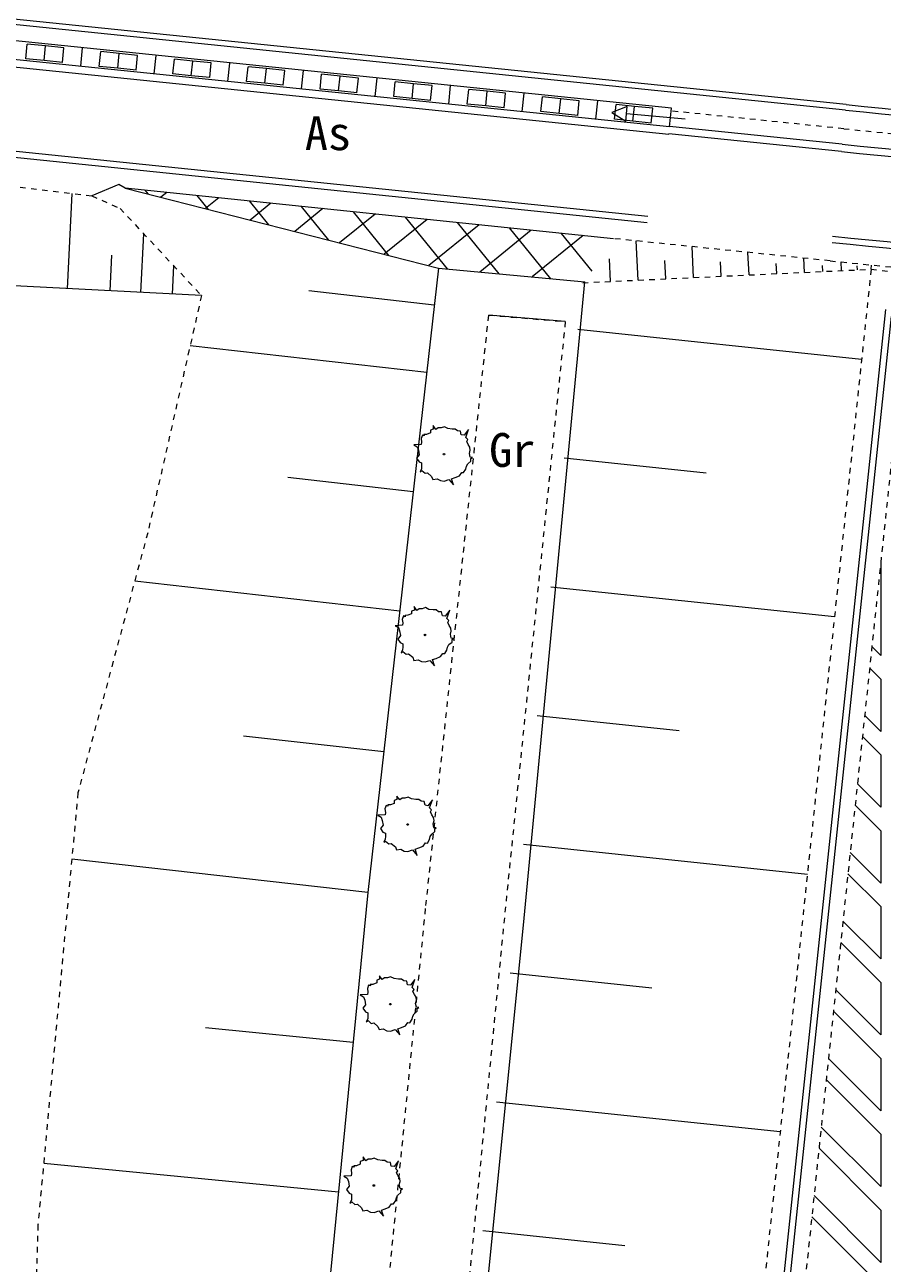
# Model space of a CAD drawing. Units: millimetres on the paper. Extents: x -420 to 420, y -297 to 297.
# Drawn here: x -210.21 to -194.75, y -50.8 to -28.48 of the extents above; entities that cross this region are included whole.
import ezdxf
from ezdxf.enums import TextEntityAlignment as Align

# ---------------------------------------------------------------- set-up
doc = ezdxf.new("R2010")
doc.units = ezdxf.units.MM
doc.linetypes.add('DASHED', pattern=[7.5, 6, -1.5])
doc.linetypes.add('DOTTED', pattern=[1.75, 0.25, -1.5])
doc.layers.add('0-0', color=7, linetype='Continuous', lineweight=13)
doc.layers.add('0-2_作業レイヤ1', color=7, linetype='Continuous', lineweight=13)
doc.styles.add('ＭＳ ゴシック', font='')
doc.styles.get('ＭＳ ゴシック').set_extended_font_data('MS Gothic')

# ---------------------------------------------------------------- blocks, each defined once
blk = doc.blocks.new('~120')
at = {"layer": '0-2_作業レイヤ1'}
for p, q in [((21692320, 159141989), (21664312, 159144868)), ((21692336, 159142138), (21665012, 159144947))]:
    blk.add_line(p, q, dxfattribs=at)
for radius in [304575, 304425]:
    blk.add_arc((21723472, 159444966), radius, 264.12948, 270, dxfattribs=at)
blk = doc.blocks.new('slope~41')
at = {"layer": '0-2_作業レイヤ1'}
for p, q in [((21685082, 159136069), (21692753, 159135260)), ((21684715, 159132588), (21688551, 159132184)), ((21684348, 159129107), (21692020, 159128299)), ((21683981, 159125627), (21687817, 159125222)), ((21683614, 159122146), (21691286, 159121337)), ((21683248, 159118665), (21687083, 159118261)), ((21682881, 159115185), (21690552, 159114376)), ((21682514, 159111704), (21686350, 159111300))]:
    blk.add_line(p, q, dxfattribs=at)
blk = doc.blocks.new('拡大図~8')
at = {"layer": '0-2_作業レイヤ1', "lineweight": 18}
for p, q in [((21687560, 159141540), (21665684, 159143787)), ((21670157, 159143378), (21670198, 159143776)), ((21670695, 159143724), (21670198, 159143776)), ((21670654, 159143327), (21670695, 159143724)), ((21671192, 159143673), (21670695, 159143724)), ((21671152, 159143276), (21671192, 159143673)), ((21671644, 159143175), (21671695, 159143672)), ((21665664, 159143588), (21687540, 159141341)), ((21670654, 159143327), (21670157, 159143378)), ((21671152, 159143276), (21670654, 159143327)), ((21672146, 159143173), (21672187, 159143571)), ((21672685, 159143520), (21672187, 159143571)), ((21672644, 159143122), (21672685, 159143520)), ((21673182, 159143469), (21672685, 159143520)), ((21673141, 159143071), (21673182, 159143469)), ((21673633, 159142970), (21673684, 159143468)), ((21674136, 159142969), (21674177, 159143367)), ((21674674, 159143316), (21674177, 159143367)), ((21674633, 159142918), (21674674, 159143316)), ((21675171, 159143265), (21674674, 159143316)), ((21672644, 159143122), (21672146, 159143173)), ((21673141, 159143071), (21672644, 159143122)), ((21675131, 159142867), (21675171, 159143265)), ((21675623, 159142766), (21675674, 159143263)), ((21676125, 159142765), (21676166, 159143163)), ((21676664, 159143112), (21676166, 159143163)), ((21676623, 159142714), (21676664, 159143112)), ((21677161, 159143061), (21676664, 159143112)), ((21677120, 159142663), (21677161, 159143061)), ((21677612, 159142562), (21677663, 159143059)), ((21674633, 159142918), (21674136, 159142969)), ((21675131, 159142867), (21674633, 159142918)), ((21676623, 159142714), (21676125, 159142765)), ((21677120, 159142663), (21676623, 159142714)), ((21678115, 159142560), (21678156, 159142958)), ((21678653, 159142907), (21678156, 159142958)), ((21678612, 159142509), (21678653, 159142907)), ((21679151, 159142856), (21678653, 159142907)), ((21679110, 159142458), (21679151, 159142856)), ((21679602, 159142358), (21679653, 159142855)), ((21680104, 159142356), (21680145, 159142754)), ((21680643, 159142703), (21680145, 159142754)), ((21680602, 159142305), (21680643, 159142703)), ((21681140, 159142652), (21680643, 159142703)), ((21681099, 159142254), (21681140, 159142652)), ((21681591, 159142153), (21681643, 159142651)), ((21678612, 159142509), (21678115, 159142560)), ((21679110, 159142458), (21678612, 159142509)), ((21680602, 159142305), (21680104, 159142356)), ((21682094, 159142152), (21682135, 159142550)), ((21682632, 159142499), (21682135, 159142550)), ((21682591, 159142101), (21682632, 159142499)), ((21683130, 159142448), (21682632, 159142499)), ((21683089, 159142050), (21683130, 159142448)), ((21683581, 159141949), (21683632, 159142446)), ((21684084, 159141948), (21684124, 159142345)), ((21684622, 159142294), (21684124, 159142345)), ((21681099, 159142254), (21680602, 159142305)), ((21682591, 159142101), (21682094, 159142152)), ((21683089, 159142050), (21682591, 159142101)), ((21684581, 159141897), (21684622, 159142294)), ((21685119, 159142243), (21684622, 159142294)), ((21685078, 159141845), (21685119, 159142243)), ((21685571, 159141745), (21685622, 159142242)), ((21686073, 159141743), (21686114, 159142141)), ((21686611, 159142090), (21686114, 159142141)), ((21686570, 159141692), (21686611, 159142090)), ((21687109, 159142039), (21686611, 159142090)), ((21687068, 159141641), (21687109, 159142039)), ((21684581, 159141897), (21684084, 159141948)), ((21685078, 159141845), (21684581, 159141897)), ((21686570, 159141692), (21686073, 159141743)), ((21687068, 159141641), (21686570, 159141692)), ((21671285, 159137162), (21671416, 159139738)), ((21672843, 159139882), (21681314, 159137719)), ((21673474, 159139721), (21673389, 159139826)), ((21673973, 159139765), (21673813, 159139635)), ((21675099, 159139306), (21674796, 159139680)), ((21675380, 159139619), (21675020, 159139326)), ((21676725, 159138891), (21676203, 159139534)), ((21676787, 159139473), (21676227, 159139018)), ((21678193, 159139327), (21677433, 159138710)), ((21678350, 159138476), (21677609, 159139387)), ((21679600, 159139181), (21678640, 159138402)), ((21679975, 159138061), (21679016, 159139241)), ((21681007, 159139035), (21679847, 159138093)), ((21681559, 159137695), (21680423, 159139095)), ((21673270, 159137061), (21673350, 159138644)), ((21682413, 159138889), (21681054, 159137785)), ((21682955, 159137563), (21681829, 159138949)), ((21683820, 159138743), (21682429, 159137613)), ((21684350, 159137431), (21683236, 159138803)), ((21685468, 159137640), (21684643, 159138657)), ((21685227, 159138597), (21683850, 159137479)), ((21672438, 159137103), (21672487, 159138066)), ((21674123, 159137018), (21674162, 159137776)), ((21681314, 159137719), (21685271, 159137344)), ((21681202, 159136721), (21677812, 159137103)), ((21684742, 159136272), (21682672, 159136446)), ((21680996, 159134899), (21674601, 159135621)), ((21680631, 159131672), (21677242, 159132055)), ((21680267, 159128446), (21673104, 159129256)), ((21679837, 159124641), (21676045, 159125070)), ((21679407, 159120836), (21671403, 159121740)), ((21679010, 159116786), (21675014, 159117178)), ((21678613, 159112736), (21670643, 159113518))]:
    blk.add_line(p, q, dxfattribs=at)
at = {"layer": '0-2_作業レイヤ1'}
blk.add_line((21687987, 159141741), (21686395, 159141892), dxfattribs=at)
at = {"layer": '0-2_作業レイヤ1', "lineweight": 18}
for points in [[(21687560, 159141540), (21687611, 159142038), (21665755, 159144282)], [(21686972, 159139112), (21664993, 159141379), (21661046, 159138154), (21660517, 159133210)], [(21686955, 159138943), (21665046, 159141203), (21661207, 159138066), (21660686, 159133192)], [(21686049, 159138511), (21672843, 159139882), (21672673, 159139982), (21671942, 159139675)], [(21681314, 159137719), (21679407, 159120836), (21677822, 159104681), (21675006, 159077556), (21672322, 159051346), (21670330, 159032119), (21666069, 158990557), (21663750, 158967443)], [(21674909, 159136978), (21668795, 159137289), (21667655, 159136909), (21665076, 159136988), (21663848, 159136090), (21662529, 159131027)], [(21668293, 158968433), (21670615, 158990972), (21674644, 159032210), (21677320, 159057659), (21679308, 159077614), (21682110, 159104918), (21683614, 159119958), (21685271, 159137344)]]:
    blk.add_lwpolyline(points, dxfattribs=at)
at = {"layer": '0-2_作業レイヤ1'}
blk.add_lwpolyline([(21686413, 159142091), (21685996, 159141929), (21686376, 159141692)], close=True, dxfattribs=at)
at = {"layer": '0-2_作業レイヤ1', "linetype": 'DOTTED', "lineweight": 18}
for points in [[(21656237, 159088067), (21657769, 159098952), (21658605, 159109736), (21659936, 159121579), (21661207, 159133236), (21661773, 159137559), (21664076, 159139545), (21666946, 159139327), (21668217, 159140116), (21671942, 159139675), (21672707, 159139332), (21674909, 159136978)], [(21674909, 159136978), (21673455, 159130566), (21671569, 159123535), (21670489, 159111856), (21670165, 159102120), (21669892, 159093201), (21669071, 159082020), (21668573, 159071886), (21667892, 159061923), (21667520, 159051893), (21667129, 159044941), (21666460, 159031178), (21665503, 159011715), (21664593, 159001337), (21664628, 158996455), (21664130, 158982581), (21662981, 158967945)]]:
    blk.add_lwpolyline(points, dxfattribs=at)
at = {"layer": '0-2_作業レイヤ1', "linetype": 'DASHED', "lineweight": 18}
blk.add_lwpolyline([(21665495, 158968711), (21667828, 158990350), (21672076, 159032116), (21674697, 159057719), (21676754, 159077815), (21679447, 159105029), (21680975, 159120486), (21682672, 159136446), (21684742, 159136272), (21683095, 159120157), (21681598, 159104784), (21678814, 159077615), (21676780, 159057631), (21674142, 159032148), (21669971, 158991019), (21667700, 158968573)], close=True, dxfattribs=at)
at = {"layer": '0-2_作業レイヤ1', "color": 3, "lineweight": 18}
for points in [[(21682116, 159132947), (21682077, 159133030), (21682106, 159133083), (21682053, 159133136), (21682130, 159133358), (21682010, 159133199), (21681932, 159133213), (21681908, 159133315), (21681826, 159133320), (21681763, 159133368), (21681686, 159133368), (21681565, 159133382), (21681473, 159133431), (21681386, 159133402), (21681309, 159133402), (21681246, 159133353), (21681169, 159133460), (21681174, 159133363), (21681096, 159133334), (21681096, 159133262), (21680995, 159133223), (21680922, 159133218), (21680927, 159133184), (21680879, 159133205)], [(21680879, 159133205), (21680845, 159133113), (21680859, 159133016), (21680850, 159132953), (21680652, 159132939), (21680743, 159132891), (21680777, 159132799), (21680797, 159132673), (21680724, 159132581), (21680792, 159132485), (21680859, 159132456), (21680859, 159132364), (21680855, 159132291), (21680816, 159132209), (21680864, 159132243), (21680951, 159132171), (21681019, 159132180), (21681130, 159132089), (21681164, 159132002), (21681275, 159132021), (21681367, 159131973), (21681468, 159131963), (21681594, 159132002), (21681720, 159131857), (21681666, 159132024), (21681768, 159132058), (21681879, 159132107), (21681942, 159132194), (21681995, 159132189), (21682053, 159132281), (21682072, 159132363), (21682111, 159132430), (21682193, 159132498), (21682193, 159132571), (21682232, 159132600), (21682169, 159132609), (21682150, 159132711), (21682174, 159132798), (21682164, 159132875), (21682116, 159132947)], [(21680367, 159128315), (21680333, 159128223), (21680348, 159128126), (21680338, 159128064), (21680140, 159128049), (21680232, 159128001), (21680265, 159127909), (21680285, 159127783), (21680212, 159127692), (21680280, 159127595), (21680348, 159127566), (21680348, 159127474), (21680343, 159127402), (21680304, 159127319), (21680352, 159127353), (21680439, 159127281), (21680507, 159127290), (21680618, 159127199), (21680652, 159127112), (21680763, 159127131), (21680855, 159127083), (21680956, 159127073), (21681082, 159127112), (21681208, 159126967), (21681155, 159127135), (21681256, 159127168), (21681367, 159127217), (21681430, 159127304), (21681483, 159127299), (21681541, 159127391), (21681560, 159127473), (21681599, 159127541), (21681681, 159127608), (21681681, 159127681), (21681720, 159127710), (21681657, 159127719), (21681638, 159127821), (21681662, 159127908), (21681652, 159127985), (21681604, 159128058)], [(21681604, 159128058), (21681565, 159128140), (21681594, 159128193), (21681541, 159128246), (21681618, 159128468), (21681498, 159128309), (21681420, 159128323), (21681396, 159128425), (21681314, 159128430), (21681251, 159128478), (21681174, 159128478), (21681053, 159128492), (21680961, 159128541), (21680874, 159128512), (21680797, 159128512), (21680734, 159128464), (21680657, 159128570), (21680662, 159128473), (21680584, 159128444), (21680584, 159128372), (21680483, 159128333), (21680410, 159128328), (21680415, 159128294), (21680367, 159128315)], [(21681136, 159122935), (21681097, 159123017), (21681126, 159123070), (21681073, 159123124), (21681150, 159123346), (21681029, 159123186), (21680952, 159123201), (21680928, 159123302), (21680846, 159123307), (21680783, 159123356), (21680706, 159123356), (21680585, 159123370), (21680493, 159123418), (21680406, 159123389), (21680329, 159123389), (21680266, 159123341), (21680189, 159123447), (21680193, 159123351), (21680116, 159123322), (21680116, 159123249), (21680015, 159123211), (21679942, 159123206), (21679947, 159123172), (21679899, 159123192)], [(21679899, 159123192), (21679865, 159123101), (21679879, 159123004), (21679870, 159122941), (21679672, 159122927), (21679763, 159122878), (21679797, 159122787), (21679816, 159122661), (21679744, 159122569), (21679812, 159122472), (21679879, 159122443), (21679879, 159122352), (21679874, 159122279), (21679836, 159122197), (21679884, 159122231), (21679971, 159122158), (21680039, 159122168), (21680150, 159122076), (21680184, 159121989), (21680295, 159122009), (21680387, 159121960), (21680488, 159121951), (21680614, 159121989), (21680739, 159121844), (21680686, 159122012), (21680788, 159122046), (21680899, 159122094), (21680962, 159122181), (21681015, 159122176), (21681073, 159122268), (21681092, 159122350), (21681131, 159122418), (21681213, 159122486), (21681213, 159122558), (21681252, 159122587), (21681189, 159122597), (21681170, 159122698), (21681194, 159122785), (21681184, 159122863), (21681136, 159122935)], [(21680664, 159118079), (21680625, 159118161), (21680654, 159118214), (21680601, 159118267), (21680679, 159118490), (21680558, 159118330), (21680480, 159118345), (21680456, 159118446), (21680374, 159118451), (21680311, 159118499), (21680234, 159118499), (21680113, 159118514), (21680021, 159118562), (21679934, 159118533), (21679857, 159118533), (21679794, 159118485), (21679717, 159118591), (21679722, 159118495), (21679644, 159118466), (21679644, 159118393), (21679543, 159118354), (21679470, 159118350), (21679475, 159118316), (21679427, 159118336)], [(21679427, 159118336), (21679393, 159118244), (21679408, 159118148), (21679398, 159118085), (21679200, 159118071), (21679292, 159118022), (21679326, 159117930), (21679345, 159117805), (21679272, 159117713), (21679340, 159117616), (21679408, 159117587), (21679408, 159117495), (21679403, 159117423), (21679364, 159117341), (21679412, 159117375), (21679499, 159117302), (21679567, 159117312), (21679678, 159117220), (21679712, 159117133), (21679823, 159117152), (21679915, 159117104), (21680017, 159117094), (21680142, 159117133), (21680268, 159116988), (21680215, 159117156), (21680316, 159117190), (21680427, 159117238), (21680490, 159117325), (21680543, 159117320), (21680601, 159117412), (21680621, 159117494), (21680659, 159117562), (21680741, 159117630), (21680741, 159117702), (21680780, 159117731), (21680717, 159117741), (21680698, 159117842), (21680722, 159117929), (21680712, 159118006), (21680664, 159118079)], [(21680222, 159113177), (21680183, 159113260), (21680212, 159113313), (21680159, 159113366), (21680236, 159113588), (21680115, 159113429), (21680038, 159113443), (21680014, 159113545), (21679932, 159113549), (21679869, 159113598), (21679792, 159113598), (21679671, 159113612), (21679579, 159113661), (21679492, 159113632), (21679415, 159113632), (21679352, 159113583), (21679275, 159113690), (21679279, 159113593), (21679202, 159113564), (21679202, 159113491), (21679101, 159113453), (21679028, 159113448), (21679033, 159113414), (21678985, 159113435)], [(21678985, 159113435), (21678951, 159113343), (21678965, 159113246), (21678956, 159113183), (21678758, 159113169), (21678849, 159113121), (21678883, 159113029), (21678903, 159112903), (21678830, 159112811), (21678898, 159112715), (21678965, 159112686), (21678965, 159112594), (21678961, 159112521), (21678922, 159112439), (21678970, 159112473), (21679057, 159112401), (21679125, 159112410), (21679236, 159112318), (21679270, 159112231), (21679381, 159112251), (21679473, 159112202), (21679574, 159112193), (21679700, 159112231), (21679825, 159112086), (21679772, 159112254), (21679874, 159112288), (21679985, 159112337), (21680048, 159112424), (21680101, 159112419), (21680159, 159112511), (21680178, 159112593), (21680217, 159112660), (21680299, 159112728), (21680299, 159112800), (21680338, 159112829), (21680275, 159112839), (21680256, 159112941), (21680280, 159113028), (21680270, 159113105), (21680222, 159113177)]]:
    blk.add_lwpolyline(points, dxfattribs=at)
for centre in [(21681463, 159132690), (21680951, 159127801), (21680482, 159122678), (21680011, 159117822), (21679568, 159112920)]:
    blk.add_circle(centre, 21.2, dxfattribs=at)
at = {"layer": '0-2_作業レイヤ1', "style": 'ＭＳ ゴシック'}
for s, p in [('As', (21677703, 159140634)), ('Gr', (21682684, 159132069))]:
    blk.add_text(s, height=916.4, dxfattribs=at).set_placement(p, align=Align.BOTTOM_LEFT)
blk = doc.blocks.new('元図より')
at = {"layer": '0-2_作業レイヤ1', "linetype": 'DASHED'}
for p, q in [((21692269, 159141486), (21687604, 159141966)), ((21685214, 159137324), (21693009, 159137688)), ((21693009, 159137688), (21707632, 159136042)), ((21693756, 159134377), (21688070, 159080424))]:
    blk.add_line(p, q, dxfattribs=at)
at = {"layer": '0-2_作業レイヤ1'}
for p, q in [((21692205, 159140869), (21687540, 159141349)), ((21692226, 159141068), (21687561, 159141548)), ((21686712, 159137394), (21686660, 159138454)), ((21688211, 159137464), (21688170, 159138299)), ((21685963, 159137359), (21685934, 159137966)), ((21689709, 159137534), (21689679, 159138144)), ((21691208, 159137604), (21691189, 159137988)), ((21687462, 159137429), (21687437, 159137925)), ((21688960, 159137499), (21688941, 159137884)), ((21690458, 159137569), (21690445, 159137843)), ((21691707, 159137627), (21691699, 159137790)), ((21692207, 159137650), (21692195, 159137885)), ((21692639, 159137670), (21692634, 159137784)), ((21693009, 159137688), (21693021, 159137802)), ((21693397, 159136599), (21687477, 159080433)), ((21693549, 159136414), (21687647, 159080424)), ((21693271, 159129772), (21693271, 159127245)), ((21693030, 159127486), (21693271, 159127245)), ((21693271, 159126609), (21692969, 159126910)), ((21693271, 159126609), (21693271, 159125194)), ((21692834, 159125631), (21693271, 159125194)), ((21693271, 159124558), (21692774, 159125055)), ((21693271, 159124558), (21693271, 159123144)), ((21692639, 159123776), (21693271, 159123144)), ((21693271, 159122507), (21692578, 159123200)), ((21693271, 159122507), (21693271, 159121093)), ((21692443, 159121921), (21693271, 159121093)), ((21693271, 159120457), (21692383, 159121345)), ((21693271, 159120457), (21693271, 159119043)), ((21692248, 159120066), (21693271, 159119043)), ((21693271, 159118406), (21692187, 159119490)), ((21692052, 159118211), (21693271, 159116992)), ((21693271, 159118406), (21693271, 159116992)), ((21693271, 159116356), (21691992, 159117635)), ((21691857, 159116355), (21693271, 159114941)), ((21693271, 159116356), (21693271, 159114941)), ((21693271, 159114305), (21691796, 159115780)), ((21691661, 159114500), (21693271, 159112891)), ((21693271, 159114305), (21693271, 159112891)), ((21693271, 159112254), (21691601, 159113925)), ((21691466, 159112645), (21693271, 159110840)), ((21693271, 159112254), (21693271, 159110840)), ((21693271, 159110204), (21691405, 159112070))]:
    blk.add_line(p, q, dxfattribs=at)
at = {"layer": '0-2_作業レイヤ1', "linetype": 'DOTTED'}
for p, q in [((21691901, 159137915), (21686050, 159138517)), ((21693009, 159137688), (21686819, 159078954))]:
    blk.add_line(p, q, dxfattribs=at)
at = {"layer": '0-2_作業レイヤ1', "linetype": 'DASHED'}
blk.add_arc((21723472, 159444966), 305080, 264.12948, 270, dxfattribs=at)
at = {"layer": '0-2_作業レイヤ1'}
for centre, radius, start, end in [((21723472, 159444966), 305500, 264.12948, 270), ((21723476, 159445091), 305824, 264.13128, 269.9994), ((21723472, 159444966), 308170, 264.12948, 270), ((21723472, 159444966), 308000, 264.12948, 270)]:
    blk.add_arc(centre, radius, start, end, dxfattribs=at)
at = {"layer": '0-2_作業レイヤ1', "linetype": 'DOTTED'}
blk.add_arc((21723472, 159444966), 308670, 264.12948, 270, dxfattribs=at)
at = {"layer": '0-0'}
for name in ['~120', '拡大図~8', 'slope~41']:
    blk.add_blockref(name, (0, 0), dxfattribs=at)

msp = doc.modelspace()

# ---------------------------------------------------------------- block references
at = {"layer": '0-0', "xscale": 0.0006666667, "yscale": 0.0006666667}
msp.add_blockref('元図より', (-14656.961, -106124.681), dxfattribs=at)

doc.saveas('drawing.dxf')
